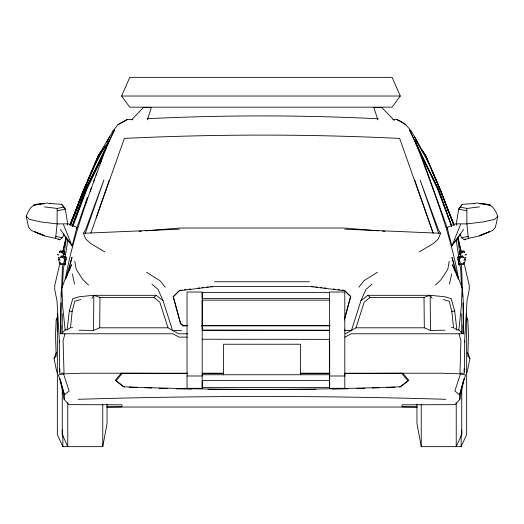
<?xml version="1.0" encoding="UTF-8"?>
<svg xmlns="http://www.w3.org/2000/svg" width="524" height="524" viewBox="0 0 524 524"><rect width="100%" height="100%" fill="white"/><g stroke="black" fill="none" stroke-linecap="round" stroke-linejoin="round"><path stroke-width="0.79" d="M57.339 331.338L57.339 318.232M67.773 402.668L67.773 446.644L62.264 434.56L62.264 429.962M202.212 300.331L202.212 375.99L187.035 375.99M329.629 388.408L329.629 375.99L344.805 375.99L344.805 329.406M329.629 373.769L329.629 338.949M421.237 445.066L421.237 446.644L461.153 446.644L466.661 434.56L466.661 313.627M456.227 402.668L456.227 446.644L461.736 434.56L461.736 429.962M461.736 331.338L461.736 332.976L461.736 313.627M58.839 258.391L58.839 257.304L58.19 257.428L59.16 257.821L59.232 259.033M59.991 263.461L59.998 262.373L59.343 262.498L58.649 259.649L59.304 259.524M60.666 333.343L61.17 292.012L61.878 287.905L65.179 279.096L71.506 264.764L68.565 272.185M79.072 330.186L93.501 330.474L93.848 295.307L156.132 295.307L163.069 300.737L172.553 330.474L178.756 333.814L187.69 333.808M93.501 330.474L99.684 327.808L99.986 297.422L93.848 295.307L79.235 296.748L72.77 298.68L69.332 310.883L67.124 329.897L65.153 329.897L62.101 333.231M464.749 340.613L464.369 373.226L459.967 373.226L460.917 340.613L459.024 333.781M44.481 206.895L57.162 208.434L57.109 223.905L55.616 238.381L59.762 239.776L62.559 237.66L63.908 234.018M60.28 333.736L61.059 302.865M60.85 333.729L61.046 325.594M460.092 234.018L461.441 237.66L464.238 239.776L468.384 238.381L466.891 223.905L466.838 208.434L479.519 206.895M61.308 296.335L62.513 265.295M57.411 316.981L56.186 319.961L55.505 334.862L56.186 356.097L54.064 358.488L56.553 370.907L57.463 373.127M62.461 287.552L63.273 269.808L64.125 264.227M455.435 272.185L452.494 264.764L458.821 279.096L462.122 287.905L461.336 306.527L458.847 329.897L461.899 333.231M106.87 407.004L121.915 406.821L121.915 404.823L68.945 404.633L64.151 399.452L64.413 394.841L61.924 385.409M464.559 342.218L467.015 300.743L469.262 289.582L469.262 285.469L464.087 263.179M460.223 257.042L458.159 256.655L462.771 255.902L463.131 257.042L463.786 257.173L462.81 257.566L462.371 256.544L457.766 257.297L459.004 264.856L463.609 264.103L463.681 262.891L464.657 262.498L465.351 259.649L464.696 259.524M464.768 259.033L464.84 257.821L465.81 257.428L465.161 257.304L465.161 258.391M59.343 262.498L60.319 262.891L60.391 264.103L64.996 264.856L66.234 257.297L61.629 256.544L61.19 257.566L60.214 257.173L60.869 257.042L61.229 255.902L65.841 256.655L63.777 257.042M65.703 279.102L65.952 275.873C74.375 230.521 91.687 187.474 107.518 144.342L114.428 130.175L112.981 130.961L99.298 154.03M67.124 329.897L70.471 327.683L72.155 311.544L74.775 301.189L80.794 299.545M64.203 253.361L66.463 237.444M65.218 257.055L67.897 239.527M64.19 254.612L64.681 251.586L60.077 250.832L59.71 251.972L59.061 252.103L60.031 252.496L60.47 251.474L63.411 253.917L63.09 255.994L64.622 256.243M60.391 264.103L63.895 263.094L64.242 261.063L64.57 258.987L61.629 256.544M456.863 225.281L456.319 223.827L458.651 209.22L460.57 206.26L462.397 204.321L475.301 203.456L473.729 203.319M64.996 264.856L65.991 258.81M449.232 261.122L447.804 269.323L441.169 279.541L435.444 285.082M57.339 313.627L57.339 434.56L62.847 446.644L102.763 446.644L107.047 423.536L107.047 404.24M463.943 371.496L464.467 368.66L463.864 369.125M417.13 407.004L402.085 406.821L402.085 404.823L455.055 404.633L459.849 399.452L464.094 378.321M467.657 352.652L469.936 358.488L467.447 370.907L466.537 373.127M480.023 203.869C490.51 203.161 493.916 206.463 497.8 216.242L495.396 227.351L492.678 230.462L479.231 235.728L489.331 231.844L479.879 235.833L468.384 238.381M449.428 284.119L451.662 273.993M62.756 252.155L66.103 237.49M62.762 252.109L66.214 237.051M67.413 223.447L76.897 227.436L72.129 246.011L60.365 229.466M69.286 268.327L69.869 265.969M70.255 264.397L71.998 257.317L65.644 278.768M64.288 253.099L64.681 251.586L61.937 252.096M59.913 263.179L54.738 285.469L54.738 289.582L56.985 300.743L59.441 342.218M462.076 385.409L459.587 394.841L459.849 399.452M462.496 383.837L463.118 381.472M64.976 333.781L63.083 340.613L64.033 373.226L59.631 373.226L59.251 340.613M344.713 318.016L350.687 296.427L344.432 290.329M344.432 319.961L350.687 296.427M69.744 224.809L76.897 208.166M76.563 228.562L87.403 197.352M372.06 284.139L365.916 289.49L360.931 300.737L351.447 330.474L345.244 333.814M344.563 330.651L351.447 330.474L355.999 327.808L364.2 302.112L370.186 297.422L424.014 297.422L430.152 295.307L444.765 296.748L451.23 298.68L454.668 310.883L456.876 329.897L458.847 329.897M76.399 228.975L76.897 227.436M147.382 119.858L151.37 107.492L143.406 107.492L131.458 119.963M460.465 373.887L454.871 390.983L459.587 394.841L465.581 374.929L460.465 373.887L442.387 373.226L344.648 373.219M90.875 233.062L124.345 138.415C216.026 133.993 307.974 133.993 399.655 138.415L433.145 233.108L414.72 180.118M85.294 233.377L103.863 180.125L85.563 229.767L83.408 233.285L85.523 238.748L90.6 243.477L104.872 251.926M96.069 218.036L109.28 180.118M72.443 225.765L85.32 189.57L109.719 140.105M77.08 214.218L79 208.821M82.288 199.578L84.75 192.649M85.478 204.19L86.84 200.391M187.173 325.882L183.164 325.882L180.636 323.819L173.162 296.833L179.568 290.329M180.636 323.819L173.313 296.427M183.164 325.882L183.308 325.476L187.323 325.476M90.148 191.26L91.536 187.454M93.75 181.369L94.582 179.084M95.971 175.278L96.802 172.992M100.13 163.861L101.518 160.056M72.188 226.453L85.943 189.072L114.428 130.175M67.138 225.281L67.681 223.827L65.349 209.22L63.43 206.26L61.603 204.321L48.699 203.456L50.271 203.319M72.338 226.329L86.598 188.588L103.542 153.637M72.862 226.329L87.128 188.588L101.951 158.006M70.327 224.416L83.08 191.417L98.335 155.425L102.553 149.615L98.335 155.425L83.034 191.417L70.373 224.265L82.936 191.411L92.597 170.084M438.706 233.377L420.137 180.125L438.437 229.767L440.592 233.285L438.477 238.748L433.4 243.477L419.128 251.926M70.17 225.11L83.316 191.234L98.486 156.25L105.029 146.497M70.694 225.11C82.412 196.566 91.438 166.357 108.972 140.714M54.064 358.488L56.343 352.652M67.092 275.893L67.976 273.666M460.544 224.514L451.871 246.011L447.103 227.436L456.587 223.447M452.33 244.898L451.871 246.011L463.635 229.466M121.594 96.023L129.769 77.356L392.109 77.356L400.29 96.023L392.109 107.171L129.769 107.171L121.594 96.023L400.29 96.023M104.25 152.176L106.719 147.08M95.892 169.2L97.687 165.564M106.876 141.866L109.509 136.849M55.616 238.381L44.121 235.833L34.669 231.844L44.769 235.728L31.322 230.462L28.604 227.351L26.2 216.242C30.084 206.463 33.49 203.161 43.977 203.869M106.077 147.519L108.265 143.727M91.87 298.326L93.848 295.307M466.615 210.694L458.651 209.22L462.397 204.321M358.901 287.191L363.944 280.74L377.476 272.27M112.981 130.961L118.051 124.62L127.024 119.649L132.703 119.387M454.085 242.442L460.727 234.228M344.563 373.507L402.727 373.226L408.746 380.3L400.624 386.764C308.263 390.308 215.737 390.308 123.376 386.764L115.254 380.3L121.273 373.226L187.612 373.501M115.254 380.3L116.158 380.588L122.177 373.507M56.186 319.961L57.273 318.88M497.8 216.242L494.689 219.314L483.58 221.855L466.891 223.905L456.319 223.827M173.162 296.833L179.418 290.735L214.571 286.477L262 286.458L309.429 286.477L344.582 290.735L350.838 296.833M99.986 297.422L153.814 297.422L156.132 295.307M459.05 254.166L460.589 253.917L463.53 251.474L463.969 252.496L464.939 252.103L464.29 251.972L463.923 250.832L459.319 251.586L459.81 254.612M457.897 259.236L459.43 258.987L462.371 256.544M399.72 387.053L408.746 380.3M360.931 300.737L367.868 295.307L430.152 295.307L432.13 298.326M118.051 124.62L127.024 119.649M464.238 239.776L465.495 239.108M344.897 337.122L351.185 333.781L463.982 333.781M465.351 259.649L463.858 260.179M465.017 255.109L466.504 254.579L465.856 254.454M456.876 329.897L453.529 327.683L451.845 311.544L454.668 310.883M57.162 208.434L63.633 207.118L65.349 209.22L57.385 210.694M63.535 373.887L58.419 374.929L64.413 394.841L69.129 390.983L63.535 373.887L81.613 373.226L187.527 373.212M58.144 254.454L57.496 254.579L58.983 255.109M461.441 237.66L468.456 236.462M458.919 252.227L463.53 251.474M459.378 256.243L460.91 255.994L460.589 253.917M458.218 261.312L459.758 261.063L460.105 263.094L463.609 264.103M458.566 263.349L460.105 263.094M47.841 202.919L33.654 205.113L36.818 204.773M64.832 257.5L66.234 257.297M180.367 290.237L181.966 290.041M184.356 289.752L185.954 289.556M189.151 289.169L190.749 288.973M197.941 288.102L199.539 287.912M201.937 287.617L203.535 287.427M206.725 287.041L208.323 286.844M210.72 286.556L212.318 286.359M38.403 204.602L40.774 204.347M139.017 231.366L141.46 231.169M145.541 230.835L179.798 228.032L344.202 228.032L378.459 230.835M147.303 118.706C224.22 114.953 301.405 114.979 378.321 118.784M83.408 233.285L179.247 229.178M78.2 399.314C200.672 395.541 323.328 395.541 445.8 399.314M356.765 388.546L364.868 388.264M372.164 388.009L379.461 387.753M386.758 387.505L394.86 387.216M355.999 327.808L424.316 327.808L430.499 330.474L444.928 330.186M315.959 389.339L208.041 389.339M332.308 389.07L347.831 388.815M67.681 223.827L57.109 223.905L40.42 221.855L29.311 219.314L26.2 216.242M214.493 281.761L309.507 281.761M329.629 292.464L202.212 292.464L202.212 298.425L329.629 298.425M202.212 300.16L329.629 300.16M201.766 325.476L330.258 325.476M201.622 325.876L329.603 325.876M70.471 327.683L72.607 327.683M451.393 327.683L453.529 327.683M99.684 327.808L168.001 327.808L172.553 330.474L181.736 330.709M329.629 330.225L202.212 330.225L329.629 330.369M60.018 333.781L172.815 333.781L179.103 337.122L187.147 337.115M329.629 339.362L202.212 339.224M202.231 373.199L223.348 373.186M202.316 373.488L223.571 373.468M329.629 374.745L202.212 374.745L202.212 388.408M329.629 380.47L202.212 380.47L202.212 387.393L329.629 387.393L329.629 292.032L344.805 292.032L344.805 330.847M187.035 388.297L202.212 388.297M329.629 388.297L344.805 388.297M340.017 388.408L344.805 388.408L344.805 373.769M106.942 407.037L417.058 407.037M300.652 373.186L329.937 373.206M300.429 373.468L329.851 373.494M176.169 388.815L191.692 389.07M129.14 387.216L137.242 387.505M144.539 387.753L151.836 388.009M159.132 388.264L167.235 388.546M60.136 369.125L59.533 368.66L60.057 371.496M344.753 229.178L440.592 233.285M392.915 119.459L396.976 119.649C412.015 125.079 416.141 142.24 424.702 154.03M382.54 231.169L384.983 231.366M483.226 204.347L485.597 204.602M487.182 204.773L490.346 205.113L476.159 202.919M311.682 286.359L313.28 286.556M315.677 286.844L317.275 287.041M320.465 287.427L322.064 287.617M324.461 287.912L326.059 288.102M333.251 288.973L334.849 289.169M338.046 289.556L339.644 289.752M342.034 290.041L343.633 290.237M457.766 257.297L459.168 257.5M60.47 251.474L65.081 252.227M63.411 253.917L64.95 254.166M64.57 258.987L66.103 259.236M64.242 261.063L65.782 261.312M63.895 263.094L65.434 263.349M55.544 236.462L62.559 237.66M462.063 252.096L459.319 251.586L459.712 253.099M464.657 262.498L464.002 262.373L464.009 263.461M460.367 207.118L466.838 208.434M69.332 310.883L72.155 311.544M60.142 260.179L58.649 259.649M443.206 299.545L449.225 301.189L451.845 311.544M58.505 239.108L59.762 239.776M458.297 279.102L458.048 275.873C449.625 230.521 432.313 187.474 416.482 144.342L409.572 130.175L411.019 130.961M396.976 119.649L405.949 124.62M146.523 272.27L160.056 280.74L165.099 287.191M153.814 297.422L159.8 302.112L168.001 327.808M116.158 380.588L124.28 387.053M180.78 323.413L183.308 325.476M151.94 284.139L158.084 289.49L163.069 300.737M367.868 295.307L370.186 297.422M88.556 285.082L82.831 279.541L76.196 269.323L74.768 261.122M466.727 318.88L467.814 319.961L468.495 334.862L467.814 356.097L469.936 358.488M394.33 120.533L381.839 107.492L373.881 107.492L377.87 119.858M401.823 373.507L407.842 380.588M63.273 234.228L69.915 242.442M61.603 204.321L63.633 207.118M415.735 143.727L420.517 153.204L447.195 227.809M414.491 136.849L417.124 141.866M409.572 130.175L438.057 189.072L451.812 226.453M417.281 147.08L419.75 152.176M422.573 158.006L437.402 188.588L451.662 226.329M431.403 170.084L441.064 191.411L453.627 224.285M447.103 208.166L454.256 224.809M466.589 316.981L467.814 319.961M71.67 244.898L72.129 246.011L63.456 224.514M456.024 273.666L456.908 275.893M453.83 225.11C442.112 196.566 433.086 166.357 415.552 140.714L414.281 140.105L438.68 189.57L451.557 225.765M453.967 225.169L440.92 191.417L425.665 155.425L421.447 149.615L425.665 155.425L440.966 191.417L453.922 225.025M447.103 227.436L447.601 228.975M458.356 278.768L452.002 257.317L453.745 264.397M60.882 381.472L61.505 383.837M454.131 265.969L454.714 268.327M457.786 237.051L461.238 252.109M457.897 237.49L461.244 252.155M72.338 273.993L74.572 284.119M59.906 378.321L64.151 399.452M462.122 287.905C464.192 302.924 462.974 318.219 463.334 333.343M458.009 258.81L459.004 264.856M459.43 258.987L459.758 261.063M456.103 239.527L458.782 257.055M459.876 264.227L460.727 269.808L461.539 287.552M457.537 237.444L459.797 253.361M65.153 329.897L62.664 306.527L61.878 287.905M461.487 265.295L462.692 296.335M462.941 302.865L463.72 333.736M462.954 325.594L463.151 333.729M430.152 295.307L430.499 330.474M424.014 297.422L424.316 327.808M461.736 389.253L461.736 434.56M461.153 434.828L461.153 446.644M421.237 404.292L421.237 446.644L416.953 423.536L416.953 404.24M300.54 374.863L300.54 344.242L223.46 344.242L223.46 374.863M202.212 329.406L202.212 292.032L187.035 292.032L187.035 388.408M102.763 404.292L102.763 446.644M62.847 434.828L62.847 446.644M62.264 313.627L62.264 332.976M62.264 389.253L62.264 434.56"/></g></svg>
